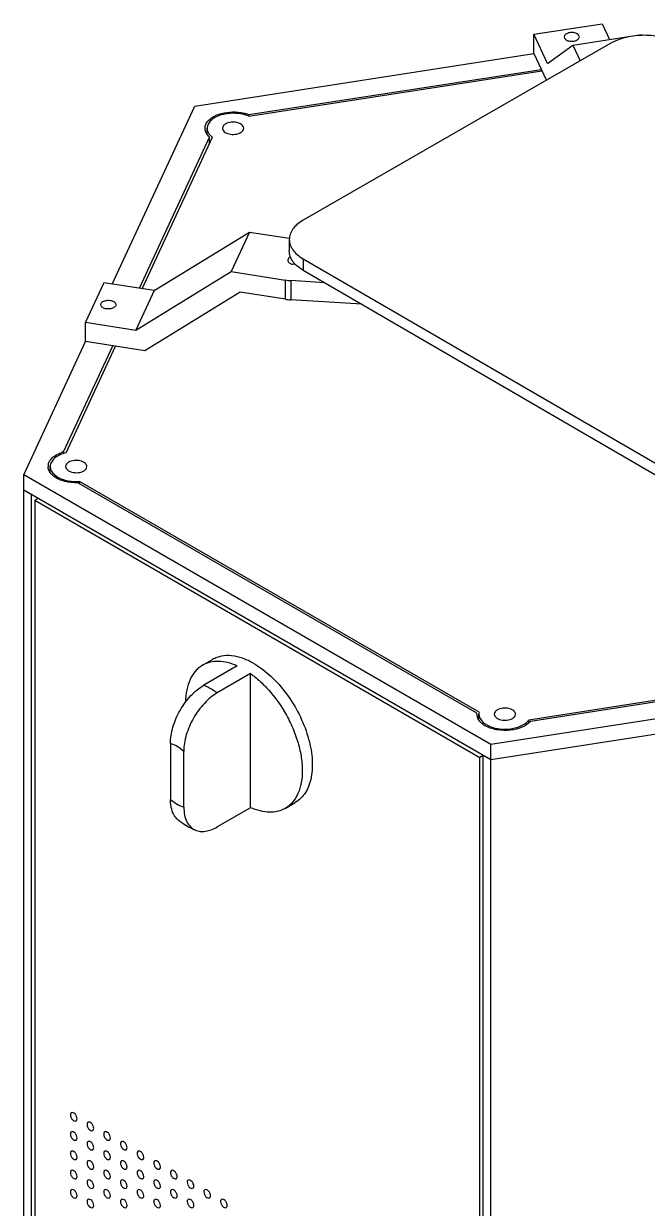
# Model space of a CAD drawing. Header units: millimetres. Extents: x 0 to 1189, y 0 to 841.
# Drawn here: x 290.1 to 422.2, y 419.3 to 670.2 of the extents above; entities that cross this region are included whole.
import ezdxf

# ---------------------------------------------------------------- set-up
doc = ezdxf.new("R2010")
doc.units = ezdxf.units.MM
doc.header["$LTSCALE"] = 65.395
doc.layers.get('0').update_dxf_attribs({"linetype": 'CONTINUOUS'})
doc.layers.add('AXIS', color=7, linetype='CONTINUOUS')
doc.layers.add('SURFACES', color=7, linetype='CONTINUOUS')

msp = doc.modelspace()

# ---------------------------------------------------------------- linework, layer by layer
at = {"color": 7, "linetype": 'Continuous'}
for p, q in [((398.18, 667.97), (412.67, 670.21)), ((412.67, 670.21), (414.23, 666.85)), ((398.18, 663.89), (398.18, 667.97)), ((401.05, 661.8), (398.18, 667.97)), ((406.46, 665.65), (420.95, 667.89)), ((420.95, 667.89), (421.02, 667.74)), ((414.5, 666.07), (349.28, 628.61)), ((401.05, 661.8), (406.46, 665.65)), ((406.46, 665.65), (408, 662.34)), ((398.18, 663.89), (400.82, 658.21)), ((337.77, 650.96), (399.74, 660.54)), ((337.77, 650.6), (337.77, 650.96)), ((314.58, 614.17), (329.44, 646.18)), ((329.44, 644.84), (329.44, 646.18)), ((346.34, 624.52), (346.34, 622.07)), ((349.25, 620.44), (430.36, 573.38)), ((349.25, 618), (430.36, 570.93)), ((353.8, 615.35), (346.69, 615.8)), ((361.69, 610.78), (346.69, 611.72)), ((298.51, 579.53), (308.93, 601.99)), ((298.51, 579.19), (298.51, 579.53)), ((386.08, 524.15), (301.51, 572.98)), ((290.05, 293.82), (290.05, 571.43)), ((290.05, 571.43), (291.68, 570.48)), ((291.68, 292.87), (291.68, 570.48)), ((293.1, 569.67), (292.39, 569.26)), ((292.39, 569.26), (292.39, 294.1)), ((292.39, 569.26), (386.71, 514.81)), ((335.31, 534.18), (328.24, 530.1)), ((338.13, 532.55), (331.06, 528.47)), ((338.13, 504.16), (338.13, 532.55)), ((436.34, 528.44), (397.43, 522.42)), ((386.07, 523.99), (386.08, 524.15)), ((386.08, 523.99), (386.08, 524.15)), ((321.16, 517.72), (321.16, 505.92)), ((323.99, 504.29), (323.99, 516.09)), ((387.41, 515.21), (386.71, 514.81)), ((386.71, 239.65), (386.71, 514.81)), ((338.13, 504.16), (331.06, 500.08))]:
    msp.add_line(p, q, dxfattribs=at)
at = {"color": 9, "linetype": 'Continuous'}
msp.add_line((349.25, 620.44), (349.25, 618), dxfattribs=at)
at = {"color": 7, "linetype": 'Continuous'}
for centre, radius, start, end in [((351.95, 623.45), 6.04, 224.149, 224.8375), ((300.72, 571.94), 7.91, 106.2371, 110.2979), ((297.24, 576.44), 2.03, 170.5851, 179.9268), ((297.22, 576.44), 2.01, 179.9553, 181.8514), ((319.23, 509.07), 30.3, 30.5771, 30.7819), ((388.07, 523.98), 1.99, 179.9348, 181.1371), ((388.08, 523.98), 2.01, 181.1387, 183.7039), ((388.15, 523.99), 2.08, 183.7815, 195.1169), ((388.32, 524.04), 2.26, 195.1439, 204.2469), ((390.33, 525.9), 5.03, 233.2732, 238.7116)]:
    msp.add_arc(centre, radius, start, end, dxfattribs=at)
for points, knots in [([(405.07, 668.07), (405, 668.03), (404.78, 667.88), (404.61, 667.61), (404.61, 667.42)], [0, 0, 0, 0, 0.29449, 1, 1, 1, 1]), ([(404.61, 667.42), (404.61, 667.23), (404.89, 666.79), (405.63, 666.51), (406.5, 666.46), (407.09, 666.62), (407.34, 666.77)], [0, 0, 0, 0, 0.183509, 0.435119, 0.728337, 1, 1, 1, 1]), ([(407.81, 667.42), (407.81, 667.61), (407.52, 668.05), (406.78, 668.32), (405.92, 668.38), (405.32, 668.22), (405.07, 668.07)], [0, 0, 0, 0, 0.183509, 0.435119, 0.728337, 1, 1, 1, 1]), ([(421.58, 667.75), (420.3, 667.75), (417.85, 667.49), (415.51, 666.65), (414.5, 666.07)], [0, 0, 0, 0, 0.525401, 1, 1, 1, 1]), ([(428.64, 666.05), (427.64, 666.63), (425.31, 667.48), (422.86, 667.75), (421.58, 667.75)], [0, 0, 0, 0, 0.474274, 1, 1, 1, 1]), ([(407.34, 666.77), (407.41, 666.81), (407.63, 666.96), (407.81, 667.22), (407.81, 667.42)], [0, 0, 0, 0, 0.29449, 1, 1, 1, 1]), ([(328.82, 649.2), (329.11, 649.69), (330.11, 650.56), (332.05, 651.32), (334.33, 651.61), (335.92, 651.46), (336.69, 651.28)], [0, 0, 0, 0, 0.200037, 0.446063, 0.721999, 1, 1, 1, 1]), ([(336.69, 651.28), (336.78, 651.26), (337.15, 651.17), (337.51, 651.06), (337.77, 650.96)], [0, 0, 0, 0, 0.256315, 1, 1, 1, 1]), ([(328.7, 647.13), (328.67, 647.21), (328.55, 647.5), (328.49, 647.82), (328.49, 648.06)], [0, 0, 0, 0, 0.25835, 1, 1, 1, 1]), ([(332.84, 648.98), (332.66, 648.87), (332.34, 648.63), (332.18, 648.24), (332.18, 648.06)], [0, 0, 0, 0, 0.550751, 1, 1, 1, 1]), ([(332.18, 648.06), (332.18, 647.79), (332.46, 647.36), (333.02, 647.03), (333.79, 646.77), (334.84, 646.72), (335.68, 646.94), (336.02, 647.14)], [0, 0, 0, 0, 0.183291, 0.301475, 0.436206, 0.728901, 1, 1, 1, 1]), ([(336.68, 648.06), (336.68, 648.33), (336.4, 648.77), (335.85, 649.09), (335.07, 649.36), (334.02, 649.41), (333.19, 649.18), (332.84, 648.98)], [0, 0, 0, 0, 0.183291, 0.301475, 0.436206, 0.728901, 1, 1, 1, 1]), ([(336.02, 647.14), (336.21, 647.25), (336.53, 647.5), (336.68, 647.89), (336.68, 648.06)], [0, 0, 0, 0, 0.550751, 1, 1, 1, 1]), ([(329.44, 646.18), (329.36, 646.25), (329.07, 646.53), (328.83, 646.87), (328.7, 647.13)], [0, 0, 0, 0, 0.266128, 1, 1, 1, 1]), ([(349.28, 628.61), (348.84, 628.36), (348.04, 627.81), (347.08, 626.8), (346.48, 625.7), (346.34, 624.9), (346.34, 624.52)], [0, 0, 0, 0, 0.289946, 0.549249, 0.782369, 1, 1, 1, 1]), ([(346.34, 624.52), (346.34, 624.14), (346.48, 623.35), (347.07, 622.24), (348.02, 621.25), (348.81, 620.7), (349.25, 620.44)], [0, 0, 0, 0, 0.217912, 0.45115, 0.710347, 1, 1, 1, 1]), ([(346.44, 620.72), (346.37, 620.68), (346.16, 620.54), (346, 620.29), (346, 620.11)], [0, 0, 0, 0, 0.294726, 1, 1, 1, 1]), ([(346, 620.11), (346, 619.9), (346.34, 619.45), (346.83, 619.31), (347.11, 619.27)], [0, 0, 0, 0, 0.415619, 1, 1, 1, 1]), ([(347.09, 619.87), (346.85, 620.2), (346.48, 620.9), (346.34, 621.69), (346.34, 622.07)], [0, 0, 0, 0, 0.516887, 1, 1, 1, 1]), ([(347.61, 619.24), (347.56, 619.29), (347.38, 619.49), (347.21, 619.71), (347.09, 619.87)], [0, 0, 0, 0, 0.256591, 1, 1, 1, 1]), ([(349.25, 618), (349.1, 618.08), (348.53, 618.43), (348.01, 618.85), (347.66, 619.19)], [0, 0, 0, 0, 0.263603, 1, 1, 1, 1]), ([(295.48, 577.45), (295.58, 577.65), (296.21, 578.52), (297.2, 579.07), (297.98, 579.35)], [0, 0, 0, 0, 0.21648, 1, 1, 1, 1]), ([(299.59, 577.33), (299.4, 577.22), (299.08, 576.98), (298.93, 576.59), (298.93, 576.41)], [0, 0, 0, 0, 0.550751, 1, 1, 1, 1]), ([(303.43, 576.41), (303.43, 576.69), (303.15, 577.12), (302.59, 577.45), (301.82, 577.71), (300.77, 577.76), (299.94, 577.53), (299.59, 577.33)], [0, 0, 0, 0, 0.183291, 0.301475, 0.436206, 0.728901, 1, 1, 1, 1]), ([(295.5, 575.39), (295.45, 575.46), (295.3, 575.77), (295.22, 576.12), (295.22, 576.37)], [0, 0, 0, 0, 0.260156, 1, 1, 1, 1]), ([(296.52, 574.28), (296.41, 574.36), (296.01, 574.67), (295.68, 575.06), (295.5, 575.39)], [0, 0, 0, 0, 0.270562, 1, 1, 1, 1]), ([(298.93, 576.41), (298.93, 576.14), (299.21, 575.71), (299.77, 575.38), (300.54, 575.12), (301.59, 575.07), (302.42, 575.29), (302.77, 575.5)], [0, 0, 0, 0, 0.183291, 0.301475, 0.436206, 0.728901, 1, 1, 1, 1]), ([(302.77, 575.5), (302.96, 575.6), (303.28, 575.85), (303.43, 576.24), (303.43, 576.41)], [0, 0, 0, 0, 0.550751, 1, 1, 1, 1]), ([(301.51, 572.98), (300.58, 572.95), (298.83, 573.13), (297.18, 573.8), (296.52, 574.28)], [0, 0, 0, 0, 0.533307, 1, 1, 1, 1]), ([(335.31, 534.18), (334.65, 534.47), (333.35, 534.93), (331.39, 535.22), (329.57, 535.04), (328.46, 534.61), (327.97, 534.33)], [0, 0, 0, 0, 0.282826, 0.539743, 0.77579, 1, 1, 1, 1]), ([(327.97, 534.33), (327.69, 534.16), (327.15, 533.79), (326.17, 532.83), (325.2, 531.28), (324.51, 529.02), (324.36, 527.37), (324.35, 526.5)], [0, 0, 0, 0, 0.108546, 0.219072, 0.452385, 0.711168, 1, 1, 1, 1]), ([(338.13, 532.55), (338.82, 532.06), (340.16, 530.97), (342.69, 528.42), (344.31, 526.18), (345.26, 524.58)], [0, 0, 0, 0, 0.234295, 0.481712, 1, 1, 1, 1]), ([(321.16, 517.72), (321.16, 518.89), (321.47, 520.7), (322.3, 523.02), (323.17, 524.77), (324.24, 526.42), (325.46, 527.89), (326.78, 529.14), (327.75, 529.82), (328.24, 530.1)], [0, 0, 0, 0, 0.236357, 0.365837, 0.498892, 0.632136, 0.762118, 0.885621, 1, 1, 1, 1]), ([(331.06, 528.47), (330.57, 528.18), (329.61, 527.51), (328.29, 526.26), (327.07, 524.78), (326, 523.14), (325.13, 521.39), (324.3, 519.07), (323.99, 517.26), (323.99, 516.09)], [0, 0, 0, 0, 0.114379, 0.237882, 0.367864, 0.501108, 0.634163, 0.763643, 1, 1, 1, 1]), ([(345.32, 524.49), (345.9, 523.49), (346.95, 521.46), (348.14, 518.32), (348.89, 515.21), (349.17, 512.25), (348.98, 509.54), (348.3, 507.18), (347.32, 505.56), (346.32, 504.57), (345.76, 504.18), (345.47, 504.02)], [0, 0, 0, 0, 0.15487, 0.306072, 0.449884, 0.583233, 0.704126, 0.812166, 0.909189, 0.955027, 1, 1, 1, 1]), ([(390.44, 524.88), (390.25, 524.77), (389.93, 524.53), (389.78, 524.14), (389.78, 523.96)], [0, 0, 0, 0, 0.550751, 1, 1, 1, 1]), ([(394.28, 523.96), (394.28, 524.23), (394, 524.67), (393.44, 524.99), (392.67, 525.26), (391.62, 525.31), (390.79, 525.08), (390.44, 524.88)], [0, 0, 0, 0, 0.183291, 0.301475, 0.436206, 0.728901, 1, 1, 1, 1]), ([(387.32, 521.87), (387.23, 521.93), (386.9, 522.2), (386.61, 522.52), (386.44, 522.78)], [0, 0, 0, 0, 0.267057, 1, 1, 1, 1]), ([(389.78, 523.96), (389.78, 523.69), (390.06, 523.26), (390.61, 522.93), (391.39, 522.67), (392.44, 522.62), (393.27, 522.84), (393.62, 523.04)], [0, 0, 0, 0, 0.183291, 0.301475, 0.436206, 0.728901, 1, 1, 1, 1]), ([(397.43, 522.42), (396.96, 521.89), (395.6, 521.04), (394.08, 520.68), (393.24, 520.59)], [0, 0, 0, 0, 0.452556, 1, 1, 1, 1]), ([(393.62, 523.04), (393.81, 523.15), (394.12, 523.4), (394.28, 523.79), (394.28, 523.96)], [0, 0, 0, 0, 0.550751, 1, 1, 1, 1]), ([(393.24, 520.59), (392.25, 520.47), (390.33, 520.53), (388.48, 521.13), (387.72, 521.6)], [0, 0, 0, 0, 0.525781, 1, 1, 1, 1]), ([(322.94, 501.43), (322.65, 501.65), (322.11, 502.2), (321.56, 503.26), (321.23, 504.53), (321.16, 505.44), (321.16, 505.92)], [0, 0, 0, 0, 0.217714, 0.452769, 0.712724, 1, 1, 1, 1]), ([(323.99, 504.29), (323.99, 503.72), (324.08, 502.66), (324.54, 501.21), (325.21, 500.24), (325.89, 499.69), (326.26, 499.48), (326.46, 499.4)], [0, 0, 0, 0, 0.291552, 0.550083, 0.781133, 0.89101, 1, 1, 1, 1]), ([(345.47, 504.02), (344.98, 503.73), (343.88, 503.3), (342.05, 503.12), (340.09, 503.41), (338.79, 503.87), (338.13, 504.16)], [0, 0, 0, 0, 0.22421, 0.460257, 0.717174, 1, 1, 1, 1]), ([(322.94, 501.43), (323.21, 501.23), (324.32, 500.45), (325.52, 499.8), (326.46, 499.4)], [0, 0, 0, 0, 0.251627, 1, 1, 1, 1]), ([(326.46, 499.4), (326.78, 499.27), (327.5, 499.09), (328.65, 499.13), (329.87, 499.46), (330.66, 499.85), (331.06, 500.08)], [0, 0, 0, 0, 0.21809, 0.453165, 0.712793, 1, 1, 1, 1])]:
    msp.add_open_spline(points, degree=3, knots=knots, dxfattribs=at)
for points in [[(328.49, 648.06), (328.49, 648.21), (328.5, 648.37), (328.54, 648.52)], [(328.54, 648.52), (328.59, 648.76), (328.69, 648.99), (328.82, 649.2)], [(346.44, 620.72), (346.49, 620.75), (346.54, 620.77), (346.59, 620.79)], [(347.62, 619.24), (347.45, 619.24), (347.28, 619.24), (347.11, 619.27)], [(295.24, 576.77), (295.28, 577.01), (295.36, 577.24), (295.48, 577.45)], [(386.44, 522.78), (386.38, 522.89), (386.31, 523), (386.26, 523.11)]]:
    msp.add_open_spline(points, degree=3, dxfattribs=at)
at = {"color": 9, "linetype": 'Continuous'}
for points, knots in [([(331.06, 528.47), (330.83, 528.63), (329.93, 529.24), (328.97, 529.77), (328.24, 530.1)], [0, 0, 0, 0, 0.260752, 1, 1, 1, 1]), ([(323.99, 516.09), (323.56, 516.48), (322.68, 517.15), (321.66, 517.6), (321.16, 517.72)], [0, 0, 0, 0, 0.533453, 1, 1, 1, 1]), ([(321.16, 505.92), (321.6, 505.53), (322.48, 504.87), (323.5, 504.41), (323.99, 504.29)], [0, 0, 0, 0, 0.533453, 1, 1, 1, 1])]:
    msp.add_open_spline(points, degree=3, knots=knots, dxfattribs=at)
at = {"layer": 'AXIS', "color": 7, "linetype": 'Continuous'}
for p, q in [((337.75, 650.6), (399.89, 660.21)), ((328.93, 646.75), (328.93, 648.06)), ((315.16, 614.08), (330.05, 646.15)), ((299.04, 579.34), (309.51, 601.9)), ((295.68, 575.11), (295.68, 576.41)), ((301.86, 572.77), (301.86, 573.26)), ((386.57, 524.36), (301.86, 573.26)), ((327.97, 534.33), (330.09, 535.55)), ((436.18, 528.77), (397.1, 522.73)), ((386.53, 522.67), (386.53, 523.96)), ((397.1, 522.09), (397.1, 522.73)), ((345.47, 504.02), (347.59, 505.24))]:
    msp.add_line(p, q, dxfattribs=at)
for centre, radius, start, end in [((301.17, 582.57), 9.33, 263.5462, 267.0533), ((301.18, 582.81), 9.57, 267.0399, 271.8816), ((301.19, 582.61), 9.37, 271.8787, 274.1161), ((388.39, 523.96), 1.86, 167.7933, 178.4183), ((388.37, 523.96), 1.84, 178.4499, 179.8362), ((388.39, 523.96), 1.87, 179.861, 188.8287), ((392.03, 530.2), 9.41, 263.0589, 277.1919)]:
    msp.add_arc(centre, radius, start, end, dxfattribs=at)
for points, knots in [([(337.75, 650.6), (336.87, 650.98), (334.91, 651.37), (332.48, 651.14), (330.76, 650.48), (329.76, 649.82), (329.1, 649), (328.93, 648.36), (328.93, 648.06)], [0, 0, 0, 0, 0.279536, 0.568827, 0.699899, 0.814862, 0.913098, 1, 1, 1, 1]), ([(329.23, 647.04), (329.33, 646.87), (329.48, 646.66), (329.67, 646.48), (329.71, 646.43)], [0, 0, 0, 0, 0.738695, 1, 1, 1, 1]), ([(299.04, 579.34), (298.57, 579.22), (297.7, 578.93), (296.61, 578.26), (295.87, 577.41), (295.68, 576.73), (295.68, 576.42)], [0, 0, 0, 0, 0.305581, 0.57373, 0.801065, 1, 1, 1, 1]), ([(295.68, 576.42), (295.68, 576.16), (295.75, 575.81), (295.91, 575.51), (295.95, 575.43)], [0, 0, 0, 0, 0.739045, 1, 1, 1, 1]), ([(295.95, 575.43), (296.3, 574.82), (297.66, 573.79), (299.23, 573.4), (300.12, 573.3)], [0, 0, 0, 0, 0.439442, 1, 1, 1, 1]), ([(338.84, 534.68), (338.07, 535.13), (336.55, 535.85), (334.2, 536.42), (332.33, 536.37), (330.99, 536), (330.38, 535.72), (330.09, 535.55)], [0, 0, 0, 0, 0.289579, 0.548632, 0.781635, 0.891837, 1, 1, 1, 1]), ([(338.84, 534.68), (340.14, 533.94), (342.65, 532), (345.87, 528.34), (348.52, 524.03), (350.1, 520.13), (350.88, 516.99), (351.19, 514.74), (351.25, 512.61), (351.04, 510.64), (350.56, 508.88), (349.83, 507.36), (348.84, 506.12), (348.02, 505.49), (347.59, 505.24)], [0, 0, 0, 0, 0.128623, 0.270152, 0.417243, 0.561526, 0.630177, 0.695316, 0.756312, 0.812794, 0.864736, 0.912549, 0.957159, 1, 1, 1, 1]), ([(386.77, 523.02), (387.1, 522.41), (388.44, 521.36), (390, 520.96), (390.89, 520.86)], [0, 0, 0, 0, 0.438387, 1, 1, 1, 1]), ([(393.21, 520.86), (393.53, 520.9), (394.7, 521.12), (395.86, 521.59), (396.53, 522.14)], [0, 0, 0, 0, 0.275617, 1, 1, 1, 1]), ([(396.53, 522.14), (396.58, 522.18), (396.79, 522.36), (396.98, 522.56), (397.1, 522.73)], [0, 0, 0, 0, 0.262319, 1, 1, 1, 1]), ([(300.16, 439.56), (300.12, 439.54), (299.99, 439.43), (299.95, 439.24), (299.95, 439.1)], [0, 0, 0, 0, 0.220867, 1, 1, 1, 1]), ([(299.95, 439.1), (299.95, 438.92), (300.06, 438.55), (300.37, 438.02), (300.92, 437.69), (301.16, 437.83)], [0, 0, 0, 0, 0.277753, 0.577543, 1, 1, 1, 1]), ([(301.37, 438.29), (301.37, 438.47), (301.26, 438.84), (300.95, 439.37), (300.39, 439.7), (300.16, 439.56)], [0, 0, 0, 0, 0.277753, 0.577543, 1, 1, 1, 1]), ([(301.16, 437.83), (301.19, 437.85), (301.33, 437.96), (301.37, 438.15), (301.37, 438.29)], [0, 0, 0, 0, 0.220867, 1, 1, 1, 1]), ([(303.69, 437.52), (303.66, 437.5), (303.53, 437.39), (303.49, 437.2), (303.49, 437.06)], [0, 0, 0, 0, 0.220867, 1, 1, 1, 1]), ([(303.49, 437.06), (303.49, 436.88), (303.59, 436.51), (303.91, 435.98), (304.46, 435.65), (304.69, 435.79)], [0, 0, 0, 0, 0.277753, 0.577543, 1, 1, 1, 1]), ([(304.9, 436.25), (304.9, 436.42), (304.79, 436.8), (304.48, 437.33), (303.93, 437.66), (303.69, 437.52)], [0, 0, 0, 0, 0.277753, 0.577543, 1, 1, 1, 1]), ([(300.16, 435.48), (300.12, 435.46), (299.99, 435.35), (299.95, 435.16), (299.95, 435.02)], [0, 0, 0, 0, 0.220867, 1, 1, 1, 1]), ([(299.95, 435.02), (299.95, 434.84), (300.06, 434.47), (300.37, 433.94), (300.92, 433.61), (301.16, 433.75)], [0, 0, 0, 0, 0.277753, 0.577543, 1, 1, 1, 1]), ([(301.37, 434.2), (301.37, 434.38), (301.26, 434.76), (300.95, 435.28), (300.39, 435.62), (300.16, 435.48)], [0, 0, 0, 0, 0.277753, 0.577543, 1, 1, 1, 1]), ([(301.16, 433.75), (301.19, 433.77), (301.33, 433.88), (301.37, 434.07), (301.37, 434.2)], [0, 0, 0, 0, 0.220867, 1, 1, 1, 1]), ([(304.69, 435.79), (304.73, 435.81), (304.86, 435.92), (304.9, 436.11), (304.9, 436.25)], [0, 0, 0, 0, 0.220867, 1, 1, 1, 1]), ([(307.23, 435.48), (307.2, 435.46), (307.06, 435.35), (307.02, 435.16), (307.02, 435.02)], [0, 0, 0, 0, 0.220867, 1, 1, 1, 1]), ([(307.02, 435.02), (307.02, 434.84), (307.13, 434.47), (307.44, 433.94), (307.99, 433.61), (308.23, 433.75)], [0, 0, 0, 0, 0.277753, 0.577543, 1, 1, 1, 1]), ([(308.44, 434.2), (308.44, 434.38), (308.33, 434.76), (308.02, 435.28), (307.46, 435.62), (307.23, 435.48)], [0, 0, 0, 0, 0.277753, 0.577543, 1, 1, 1, 1]), ([(308.23, 433.75), (308.26, 433.77), (308.4, 433.88), (308.44, 434.07), (308.44, 434.2)], [0, 0, 0, 0, 0.220867, 1, 1, 1, 1]), ([(303.69, 433.44), (303.66, 433.42), (303.53, 433.3), (303.49, 433.11), (303.49, 432.98)], [0, 0, 0, 0, 0.220867, 1, 1, 1, 1]), ([(303.49, 432.98), (303.49, 432.8), (303.59, 432.43), (303.91, 431.9), (304.46, 431.57), (304.69, 431.71)], [0, 0, 0, 0, 0.277753, 0.577543, 1, 1, 1, 1]), ([(304.9, 432.16), (304.9, 432.34), (304.79, 432.72), (304.48, 433.24), (303.93, 433.57), (303.69, 433.44)], [0, 0, 0, 0, 0.277753, 0.577543, 1, 1, 1, 1]), ([(304.69, 431.71), (304.73, 431.73), (304.86, 431.84), (304.9, 432.03), (304.9, 432.16)], [0, 0, 0, 0, 0.220867, 1, 1, 1, 1]), ([(310.76, 433.44), (310.73, 433.42), (310.6, 433.3), (310.56, 433.11), (310.56, 432.98)], [0, 0, 0, 0, 0.220867, 1, 1, 1, 1]), ([(310.56, 432.98), (310.56, 432.8), (310.66, 432.43), (310.98, 431.9), (311.53, 431.57), (311.77, 431.71)], [0, 0, 0, 0, 0.277753, 0.577543, 1, 1, 1, 1]), ([(311.97, 432.16), (311.97, 432.34), (311.87, 432.72), (311.55, 433.24), (311, 433.57), (310.76, 433.44)], [0, 0, 0, 0, 0.277753, 0.577543, 1, 1, 1, 1]), ([(311.77, 431.71), (311.8, 431.73), (311.93, 431.84), (311.97, 432.03), (311.97, 432.16)], [0, 0, 0, 0, 0.220867, 1, 1, 1, 1]), ([(300.16, 431.4), (300.12, 431.38), (299.99, 431.26), (299.95, 431.07), (299.95, 430.94)], [0, 0, 0, 0, 0.220867, 1, 1, 1, 1]), ([(299.95, 430.94), (299.95, 430.76), (300.06, 430.39), (300.37, 429.86), (300.92, 429.53), (301.16, 429.66)], [0, 0, 0, 0, 0.277753, 0.577543, 1, 1, 1, 1]), ([(301.37, 430.12), (301.37, 430.3), (301.26, 430.68), (300.95, 431.2), (300.39, 431.53), (300.16, 431.4)], [0, 0, 0, 0, 0.277753, 0.577543, 1, 1, 1, 1]), ([(301.16, 429.66), (301.19, 429.68), (301.33, 429.8), (301.37, 429.99), (301.37, 430.12)], [0, 0, 0, 0, 0.220867, 1, 1, 1, 1]), ([(303.69, 429.35), (303.66, 429.34), (303.53, 429.22), (303.49, 429.03), (303.49, 428.9)], [0, 0, 0, 0, 0.220867, 1, 1, 1, 1]), ([(304.9, 428.08), (304.9, 428.26), (304.79, 428.63), (304.48, 429.16), (303.93, 429.49), (303.69, 429.35)], [0, 0, 0, 0, 0.277753, 0.577543, 1, 1, 1, 1]), ([(307.23, 431.4), (307.2, 431.38), (307.06, 431.26), (307.02, 431.07), (307.02, 430.94)], [0, 0, 0, 0, 0.220867, 1, 1, 1, 1]), ([(307.02, 430.94), (307.02, 430.76), (307.13, 430.39), (307.44, 429.86), (307.99, 429.53), (308.23, 429.66)], [0, 0, 0, 0, 0.277753, 0.577543, 1, 1, 1, 1]), ([(308.44, 430.12), (308.44, 430.3), (308.33, 430.68), (308.02, 431.2), (307.46, 431.53), (307.23, 431.4)], [0, 0, 0, 0, 0.277753, 0.577543, 1, 1, 1, 1]), ([(308.23, 429.66), (308.26, 429.68), (308.4, 429.8), (308.44, 429.99), (308.44, 430.12)], [0, 0, 0, 0, 0.220867, 1, 1, 1, 1]), ([(310.76, 429.35), (310.73, 429.34), (310.6, 429.22), (310.56, 429.03), (310.56, 428.9)], [0, 0, 0, 0, 0.220867, 1, 1, 1, 1]), ([(311.97, 428.08), (311.97, 428.26), (311.87, 428.63), (311.55, 429.16), (311, 429.49), (310.76, 429.35)], [0, 0, 0, 0, 0.277753, 0.577543, 1, 1, 1, 1]), ([(314.3, 431.4), (314.27, 431.38), (314.13, 431.26), (314.09, 431.07), (314.09, 430.94)], [0, 0, 0, 0, 0.220867, 1, 1, 1, 1]), ([(314.09, 430.94), (314.09, 430.76), (314.2, 430.39), (314.51, 429.86), (315.07, 429.53), (315.3, 429.66)], [0, 0, 0, 0, 0.277753, 0.577543, 1, 1, 1, 1]), ([(315.51, 430.12), (315.51, 430.3), (315.4, 430.68), (315.09, 431.2), (314.53, 431.53), (314.3, 431.4)], [0, 0, 0, 0, 0.277753, 0.577543, 1, 1, 1, 1]), ([(315.3, 429.66), (315.33, 429.68), (315.47, 429.8), (315.51, 429.99), (315.51, 430.12)], [0, 0, 0, 0, 0.220867, 1, 1, 1, 1]), ([(317.83, 429.35), (317.8, 429.34), (317.67, 429.22), (317.63, 429.03), (317.63, 428.9)], [0, 0, 0, 0, 0.220867, 1, 1, 1, 1]), ([(319.04, 428.08), (319.04, 428.26), (318.94, 428.63), (318.62, 429.16), (318.07, 429.49), (317.83, 429.35)], [0, 0, 0, 0, 0.277753, 0.577543, 1, 1, 1, 1]), ([(300.16, 427.31), (300.12, 427.29), (299.99, 427.18), (299.95, 426.99), (299.95, 426.86)], [0, 0, 0, 0, 0.220867, 1, 1, 1, 1]), ([(299.95, 426.86), (299.95, 426.68), (300.06, 426.3), (300.37, 425.78), (300.92, 425.45), (301.16, 425.58)], [0, 0, 0, 0, 0.277753, 0.577543, 1, 1, 1, 1]), ([(301.37, 426.04), (301.37, 426.22), (301.26, 426.59), (300.95, 427.12), (300.39, 427.45), (300.16, 427.31)], [0, 0, 0, 0, 0.277753, 0.577543, 1, 1, 1, 1]), ([(303.49, 428.9), (303.49, 428.72), (303.59, 428.34), (303.91, 427.82), (304.46, 427.49), (304.69, 427.62)], [0, 0, 0, 0, 0.277753, 0.577543, 1, 1, 1, 1]), ([(304.69, 427.62), (304.73, 427.64), (304.86, 427.76), (304.9, 427.95), (304.9, 428.08)], [0, 0, 0, 0, 0.220867, 1, 1, 1, 1]), ([(307.23, 427.31), (307.2, 427.29), (307.06, 427.18), (307.02, 426.99), (307.02, 426.86)], [0, 0, 0, 0, 0.220867, 1, 1, 1, 1]), ([(307.02, 426.86), (307.02, 426.68), (307.13, 426.3), (307.44, 425.78), (307.99, 425.45), (308.23, 425.58)], [0, 0, 0, 0, 0.277753, 0.577543, 1, 1, 1, 1]), ([(308.44, 426.04), (308.44, 426.22), (308.33, 426.59), (308.02, 427.12), (307.46, 427.45), (307.23, 427.31)], [0, 0, 0, 0, 0.277753, 0.577543, 1, 1, 1, 1]), ([(310.56, 428.9), (310.56, 428.72), (310.66, 428.34), (310.98, 427.82), (311.53, 427.49), (311.77, 427.62)], [0, 0, 0, 0, 0.277753, 0.577543, 1, 1, 1, 1]), ([(311.77, 427.62), (311.8, 427.64), (311.93, 427.76), (311.97, 427.95), (311.97, 428.08)], [0, 0, 0, 0, 0.220867, 1, 1, 1, 1]), ([(314.3, 427.31), (314.27, 427.29), (314.13, 427.18), (314.09, 426.99), (314.09, 426.86)], [0, 0, 0, 0, 0.220867, 1, 1, 1, 1]), ([(314.09, 426.86), (314.09, 426.68), (314.2, 426.3), (314.51, 425.78), (315.07, 425.45), (315.3, 425.58)], [0, 0, 0, 0, 0.277753, 0.577543, 1, 1, 1, 1]), ([(315.51, 426.04), (315.51, 426.22), (315.4, 426.59), (315.09, 427.12), (314.53, 427.45), (314.3, 427.31)], [0, 0, 0, 0, 0.277753, 0.577543, 1, 1, 1, 1]), ([(317.63, 428.9), (317.63, 428.72), (317.73, 428.34), (318.05, 427.82), (318.6, 427.49), (318.84, 427.62)], [0, 0, 0, 0, 0.277753, 0.577543, 1, 1, 1, 1]), ([(318.84, 427.62), (318.87, 427.64), (319, 427.76), (319.04, 427.95), (319.04, 428.08)], [0, 0, 0, 0, 0.220867, 1, 1, 1, 1]), ([(321.37, 427.31), (321.34, 427.29), (321.2, 427.18), (321.16, 426.99), (321.16, 426.86)], [0, 0, 0, 0, 0.220867, 1, 1, 1, 1]), ([(321.16, 426.86), (321.16, 426.68), (321.27, 426.3), (321.58, 425.78), (322.14, 425.45), (322.37, 425.58)], [0, 0, 0, 0, 0.277753, 0.577543, 1, 1, 1, 1]), ([(322.58, 426.04), (322.58, 426.22), (322.47, 426.59), (322.16, 427.12), (321.61, 427.45), (321.37, 427.31)], [0, 0, 0, 0, 0.277753, 0.577543, 1, 1, 1, 1]), ([(301.16, 425.58), (301.19, 425.6), (301.33, 425.71), (301.37, 425.91), (301.37, 426.04)], [0, 0, 0, 0, 0.220867, 1, 1, 1, 1]), ([(303.69, 425.27), (303.66, 425.25), (303.53, 425.14), (303.49, 424.95), (303.49, 424.81)], [0, 0, 0, 0, 0.220867, 1, 1, 1, 1]), ([(303.49, 424.81), (303.49, 424.64), (303.59, 424.26), (303.91, 423.74), (304.46, 423.4), (304.69, 423.54)], [0, 0, 0, 0, 0.277753, 0.577543, 1, 1, 1, 1]), ([(304.9, 424), (304.9, 424.18), (304.79, 424.55), (304.48, 425.08), (303.93, 425.41), (303.69, 425.27)], [0, 0, 0, 0, 0.277753, 0.577543, 1, 1, 1, 1]), ([(308.23, 425.58), (308.26, 425.6), (308.4, 425.71), (308.44, 425.91), (308.44, 426.04)], [0, 0, 0, 0, 0.220867, 1, 1, 1, 1]), ([(310.76, 425.27), (310.73, 425.25), (310.6, 425.14), (310.56, 424.95), (310.56, 424.81)], [0, 0, 0, 0, 0.220867, 1, 1, 1, 1]), ([(310.56, 424.81), (310.56, 424.64), (310.66, 424.26), (310.98, 423.74), (311.53, 423.4), (311.77, 423.54)], [0, 0, 0, 0, 0.277753, 0.577543, 1, 1, 1, 1]), ([(311.97, 424), (311.97, 424.18), (311.87, 424.55), (311.55, 425.08), (311, 425.41), (310.76, 425.27)], [0, 0, 0, 0, 0.277753, 0.577543, 1, 1, 1, 1]), ([(315.3, 425.58), (315.33, 425.6), (315.47, 425.71), (315.51, 425.91), (315.51, 426.04)], [0, 0, 0, 0, 0.220867, 1, 1, 1, 1]), ([(317.83, 425.27), (317.8, 425.25), (317.67, 425.14), (317.63, 424.95), (317.63, 424.81)], [0, 0, 0, 0, 0.220867, 1, 1, 1, 1]), ([(317.63, 424.81), (317.63, 424.64), (317.73, 424.26), (318.05, 423.74), (318.6, 423.4), (318.84, 423.54)], [0, 0, 0, 0, 0.277753, 0.577543, 1, 1, 1, 1]), ([(319.04, 424), (319.04, 424.18), (318.94, 424.55), (318.62, 425.08), (318.07, 425.41), (317.83, 425.27)], [0, 0, 0, 0, 0.277753, 0.577543, 1, 1, 1, 1]), ([(322.37, 425.58), (322.4, 425.6), (322.54, 425.71), (322.58, 425.91), (322.58, 426.04)], [0, 0, 0, 0, 0.220867, 1, 1, 1, 1]), ([(324.91, 425.27), (324.87, 425.25), (324.74, 425.14), (324.7, 424.95), (324.7, 424.81)], [0, 0, 0, 0, 0.220867, 1, 1, 1, 1]), ([(324.7, 424.81), (324.7, 424.64), (324.81, 424.26), (325.12, 423.74), (325.67, 423.4), (325.91, 423.54)], [0, 0, 0, 0, 0.277753, 0.577543, 1, 1, 1, 1]), ([(326.11, 424), (326.11, 424.18), (326.01, 424.55), (325.69, 425.08), (325.14, 425.41), (324.91, 425.27)], [0, 0, 0, 0, 0.277753, 0.577543, 1, 1, 1, 1]), ([(300.16, 423.23), (300.12, 423.21), (299.99, 423.1), (299.95, 422.91), (299.95, 422.77)], [0, 0, 0, 0, 0.220867, 1, 1, 1, 1]), ([(299.95, 422.77), (299.95, 422.59), (300.06, 422.22), (300.37, 421.69), (300.92, 421.36), (301.16, 421.5)], [0, 0, 0, 0, 0.277753, 0.577543, 1, 1, 1, 1]), ([(301.37, 421.96), (301.37, 422.14), (301.26, 422.51), (300.95, 423.04), (300.39, 423.37), (300.16, 423.23)], [0, 0, 0, 0, 0.277753, 0.577543, 1, 1, 1, 1]), ([(301.16, 421.5), (301.19, 421.52), (301.33, 421.63), (301.37, 421.82), (301.37, 421.96)], [0, 0, 0, 0, 0.220867, 1, 1, 1, 1]), ([(304.69, 423.54), (304.73, 423.56), (304.86, 423.67), (304.9, 423.86), (304.9, 424)], [0, 0, 0, 0, 0.220867, 1, 1, 1, 1]), ([(307.23, 423.23), (307.2, 423.21), (307.06, 423.1), (307.02, 422.91), (307.02, 422.77)], [0, 0, 0, 0, 0.220867, 1, 1, 1, 1]), ([(307.02, 422.77), (307.02, 422.59), (307.13, 422.22), (307.44, 421.69), (307.99, 421.36), (308.23, 421.5)], [0, 0, 0, 0, 0.277753, 0.577543, 1, 1, 1, 1]), ([(308.44, 421.96), (308.44, 422.14), (308.33, 422.51), (308.02, 423.04), (307.46, 423.37), (307.23, 423.23)], [0, 0, 0, 0, 0.277753, 0.577543, 1, 1, 1, 1]), ([(308.23, 421.5), (308.26, 421.52), (308.4, 421.63), (308.44, 421.82), (308.44, 421.96)], [0, 0, 0, 0, 0.220867, 1, 1, 1, 1]), ([(311.77, 423.54), (311.8, 423.56), (311.93, 423.67), (311.97, 423.86), (311.97, 424)], [0, 0, 0, 0, 0.220867, 1, 1, 1, 1]), ([(314.3, 423.23), (314.27, 423.21), (314.13, 423.1), (314.09, 422.91), (314.09, 422.77)], [0, 0, 0, 0, 0.220867, 1, 1, 1, 1]), ([(314.09, 422.77), (314.09, 422.59), (314.2, 422.22), (314.51, 421.69), (315.07, 421.36), (315.3, 421.5)], [0, 0, 0, 0, 0.277753, 0.577543, 1, 1, 1, 1]), ([(315.51, 421.96), (315.51, 422.14), (315.4, 422.51), (315.09, 423.04), (314.53, 423.37), (314.3, 423.23)], [0, 0, 0, 0, 0.277753, 0.577543, 1, 1, 1, 1]), ([(315.3, 421.5), (315.33, 421.52), (315.47, 421.63), (315.51, 421.82), (315.51, 421.96)], [0, 0, 0, 0, 0.220867, 1, 1, 1, 1]), ([(318.84, 423.54), (318.87, 423.56), (319, 423.67), (319.04, 423.86), (319.04, 424)], [0, 0, 0, 0, 0.220867, 1, 1, 1, 1]), ([(321.37, 423.23), (321.34, 423.21), (321.2, 423.1), (321.16, 422.91), (321.16, 422.77)], [0, 0, 0, 0, 0.220867, 1, 1, 1, 1]), ([(321.16, 422.77), (321.16, 422.59), (321.27, 422.22), (321.58, 421.69), (322.14, 421.36), (322.37, 421.5)], [0, 0, 0, 0, 0.277753, 0.577543, 1, 1, 1, 1]), ([(322.58, 421.96), (322.58, 422.14), (322.47, 422.51), (322.16, 423.04), (321.61, 423.37), (321.37, 423.23)], [0, 0, 0, 0, 0.277753, 0.577543, 1, 1, 1, 1]), ([(322.37, 421.5), (322.4, 421.52), (322.54, 421.63), (322.58, 421.82), (322.58, 421.96)], [0, 0, 0, 0, 0.220867, 1, 1, 1, 1]), ([(325.91, 423.54), (325.94, 423.56), (326.07, 423.67), (326.11, 423.86), (326.11, 424)], [0, 0, 0, 0, 0.220867, 1, 1, 1, 1]), ([(328.44, 423.23), (328.41, 423.21), (328.27, 423.1), (328.24, 422.91), (328.24, 422.77)], [0, 0, 0, 0, 0.220867, 1, 1, 1, 1]), ([(328.24, 422.77), (328.24, 422.59), (328.34, 422.22), (328.65, 421.69), (329.21, 421.36), (329.44, 421.5)], [0, 0, 0, 0, 0.277753, 0.577543, 1, 1, 1, 1]), ([(329.65, 421.96), (329.65, 422.14), (329.54, 422.51), (329.23, 423.04), (328.68, 423.37), (328.44, 423.23)], [0, 0, 0, 0, 0.277753, 0.577543, 1, 1, 1, 1]), ([(329.44, 421.5), (329.48, 421.52), (329.61, 421.63), (329.65, 421.82), (329.65, 421.96)], [0, 0, 0, 0, 0.220867, 1, 1, 1, 1]), ([(303.69, 421.19), (303.66, 421.17), (303.53, 421.06), (303.49, 420.87), (303.49, 420.73)], [0, 0, 0, 0, 0.220867, 1, 1, 1, 1]), ([(303.49, 420.73), (303.49, 420.55), (303.59, 420.18), (303.91, 419.65), (304.46, 419.32), (304.69, 419.46)], [0, 0, 0, 0, 0.277753, 0.577543, 1, 1, 1, 1]), ([(304.9, 419.92), (304.9, 420.09), (304.79, 420.47), (304.48, 421), (303.93, 421.33), (303.69, 421.19)], [0, 0, 0, 0, 0.277753, 0.577543, 1, 1, 1, 1]), ([(304.69, 419.46), (304.73, 419.48), (304.86, 419.59), (304.9, 419.78), (304.9, 419.92)], [0, 0, 0, 0, 0.220867, 1, 1, 1, 1]), ([(310.76, 421.19), (310.73, 421.17), (310.6, 421.06), (310.56, 420.87), (310.56, 420.73)], [0, 0, 0, 0, 0.220867, 1, 1, 1, 1]), ([(310.56, 420.73), (310.56, 420.55), (310.66, 420.18), (310.98, 419.65), (311.53, 419.32), (311.77, 419.46)], [0, 0, 0, 0, 0.277753, 0.577543, 1, 1, 1, 1]), ([(311.97, 419.92), (311.97, 420.09), (311.87, 420.47), (311.55, 421), (311, 421.33), (310.76, 421.19)], [0, 0, 0, 0, 0.277753, 0.577543, 1, 1, 1, 1]), ([(311.77, 419.46), (311.8, 419.48), (311.93, 419.59), (311.97, 419.78), (311.97, 419.92)], [0, 0, 0, 0, 0.220867, 1, 1, 1, 1]), ([(317.83, 421.19), (317.8, 421.17), (317.67, 421.06), (317.63, 420.87), (317.63, 420.73)], [0, 0, 0, 0, 0.220867, 1, 1, 1, 1]), ([(317.63, 420.73), (317.63, 420.55), (317.73, 420.18), (318.05, 419.65), (318.6, 419.32), (318.84, 419.46)], [0, 0, 0, 0, 0.277753, 0.577543, 1, 1, 1, 1]), ([(319.04, 419.92), (319.04, 420.09), (318.94, 420.47), (318.62, 421), (318.07, 421.33), (317.83, 421.19)], [0, 0, 0, 0, 0.277753, 0.577543, 1, 1, 1, 1]), ([(318.84, 419.46), (318.87, 419.48), (319, 419.59), (319.04, 419.78), (319.04, 419.92)], [0, 0, 0, 0, 0.220867, 1, 1, 1, 1]), ([(324.91, 421.19), (324.87, 421.17), (324.74, 421.06), (324.7, 420.87), (324.7, 420.73)], [0, 0, 0, 0, 0.220867, 1, 1, 1, 1]), ([(324.7, 420.73), (324.7, 420.55), (324.81, 420.18), (325.12, 419.65), (325.67, 419.32), (325.91, 419.46)], [0, 0, 0, 0, 0.277753, 0.577543, 1, 1, 1, 1]), ([(326.11, 419.92), (326.11, 420.09), (326.01, 420.47), (325.69, 421), (325.14, 421.33), (324.91, 421.19)], [0, 0, 0, 0, 0.277753, 0.577543, 1, 1, 1, 1]), ([(325.91, 419.46), (325.94, 419.48), (326.07, 419.59), (326.11, 419.78), (326.11, 419.92)], [0, 0, 0, 0, 0.220867, 1, 1, 1, 1]), ([(331.98, 421.19), (331.94, 421.17), (331.81, 421.06), (331.77, 420.87), (331.77, 420.73)], [0, 0, 0, 0, 0.220867, 1, 1, 1, 1]), ([(331.77, 420.73), (331.77, 420.55), (331.88, 420.18), (332.19, 419.65), (332.74, 419.32), (332.98, 419.46)], [0, 0, 0, 0, 0.277753, 0.577543, 1, 1, 1, 1]), ([(333.18, 419.92), (333.18, 420.09), (333.08, 420.47), (332.77, 421), (332.21, 421.33), (331.98, 421.19)], [0, 0, 0, 0, 0.277753, 0.577543, 1, 1, 1, 1]), ([(332.98, 419.46), (333.01, 419.48), (333.15, 419.59), (333.18, 419.78), (333.18, 419.92)], [0, 0, 0, 0, 0.220867, 1, 1, 1, 1])]:
    msp.add_open_spline(points, degree=3, knots=knots, dxfattribs=at)
for points in [[(328.93, 648.06), (328.93, 647.82), (328.98, 647.58), (329.07, 647.36)], [(329.07, 647.36), (329.11, 647.25), (329.17, 647.14), (329.23, 647.04)], [(329.71, 646.43), (329.82, 646.33), (329.93, 646.24), (330.05, 646.15)], [(386.55, 523.68), (386.59, 523.45), (386.66, 523.23), (386.77, 523.02)]]:
    msp.add_open_spline(points, degree=3, dxfattribs=at)
at = {"layer": 'SURFACES', "color": 7, "linetype": 'Continuous'}
for p, q in [((326.29, 652.77), (398.18, 663.89)), ((308.79, 615.06), (326.29, 652.77)), ((317.71, 613.68), (337.91, 626.07)), ((337.91, 626.07), (334.03, 617.71)), ((337.91, 626.07), (346.38, 624.76)), ((313.83, 605.32), (334.03, 617.71)), ((334.03, 617.71), (345.56, 615.92)), ((307.02, 615.34), (303.14, 606.97)), ((317.71, 613.68), (307.02, 615.34)), ((317.71, 613.68), (313.83, 605.32)), ((335.9, 613.34), (315.7, 600.95)), ((345.56, 611.84), (335.9, 613.34)), ((303.14, 602.89), (303.14, 606.97)), ((303.14, 606.97), (313.83, 605.32)), ((290.05, 574.69), (303.14, 602.89)), ((315.7, 600.95), (303.14, 602.89)), ((290.05, 571.43), (290.05, 574.69)), ((389.05, 517.54), (290.05, 574.69)), ((389.05, 514.27), (290.05, 571.43)), ((524.28, 538.46), (389.05, 517.54)), ((524.28, 535.19), (389.05, 514.27)), ((389.05, 236.66), (389.05, 517.54)), ((387.41, 237.6), (387.41, 515.21))]:
    msp.add_line(p, q, dxfattribs=at)
at = {"layer": 'SURFACES', "color": 9, "linetype": 'Continuous'}
for p, q in [((345.56, 611.84), (345.56, 615.92)), ((346.69, 615.8), (346.69, 611.72))]:
    msp.add_line(p, q, dxfattribs=at)
at = {"layer": 'SURFACES', "color": 7, "linetype": 'Continuous'}
for centre in [(347.47, 628.31), (347.47, 624.23)]:
    msp.add_arc(centre, 12.53, 261.232, 266.4193, dxfattribs=at)
for points, knots in [([(306.38, 610.71), (306.38, 610.77), (306.43, 611.05), (306.66, 611.25), (306.85, 611.36)], [0, 0, 0, 0, 0.220867, 1, 1, 1, 1]), ([(309.11, 610.05), (308.86, 609.91), (308.27, 609.75), (307.4, 609.8), (306.66, 610.08), (306.38, 610.52), (306.38, 610.71)], [0, 0, 0, 0, 0.271655, 0.564873, 0.816487, 1, 1, 1, 1]), ([(306.85, 611.36), (307.09, 611.5), (307.69, 611.67), (308.55, 611.61), (309.29, 611.34), (309.58, 610.9), (309.58, 610.71)], [0, 0, 0, 0, 0.271655, 0.564873, 0.816487, 1, 1, 1, 1]), ([(309.58, 610.71), (309.58, 610.65), (309.53, 610.37), (309.29, 610.16), (309.11, 610.05)], [0, 0, 0, 0, 0.220867, 1, 1, 1, 1])]:
    msp.add_open_spline(points, degree=3, knots=knots, dxfattribs=at)

doc.saveas('drawing.dxf')
